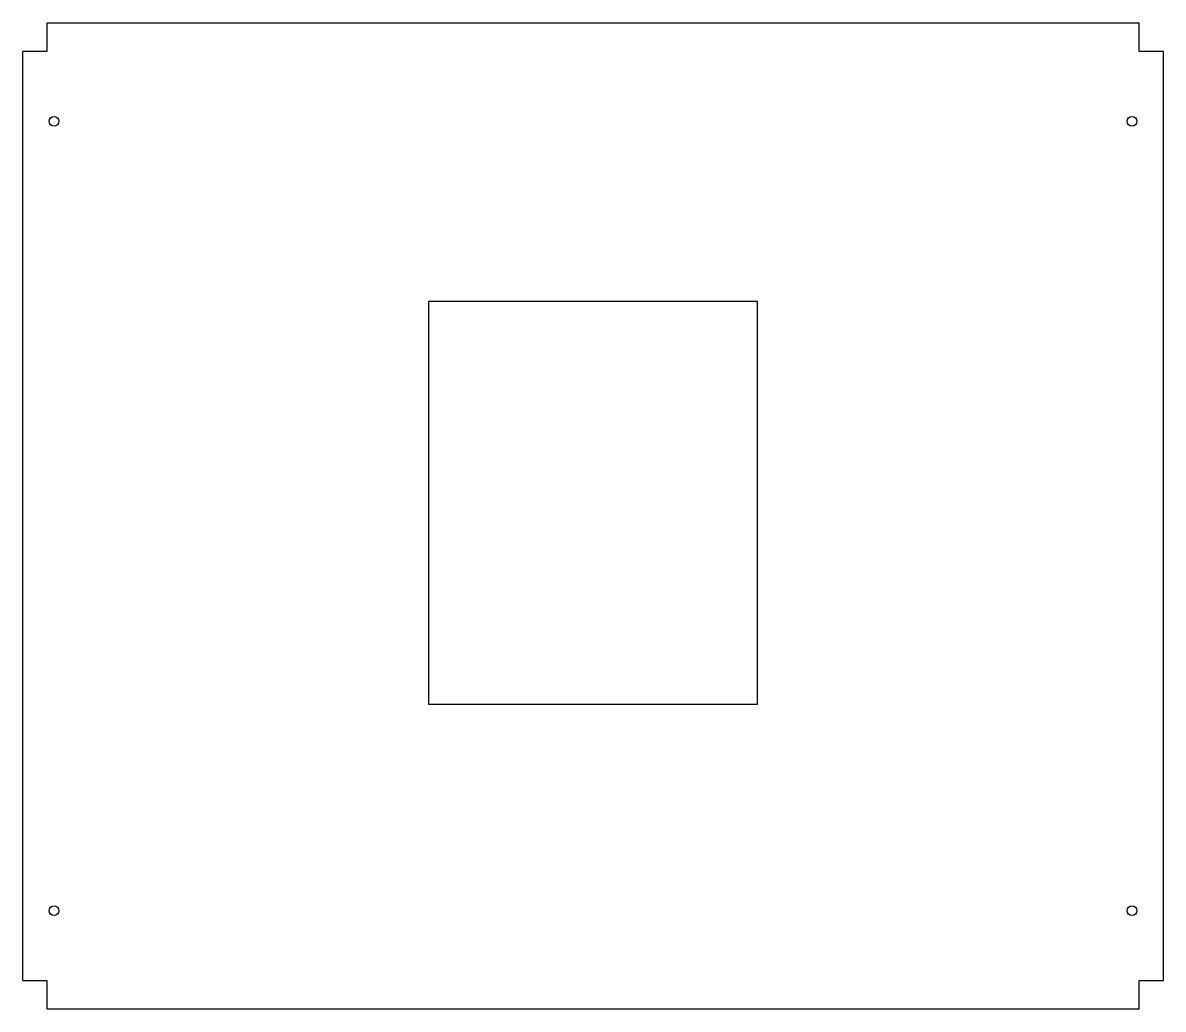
# Model space of a CAD drawing. Header units: inches. Extents: x -18.1 to 18.1, y -15.6 to 15.6.
import ezdxf

# ---------------------------------------------------------------- set-up
doc = ezdxf.new("R2010")
doc.units = ezdxf.units.IN
doc.header["$MEASUREMENT"] = 0

msp = doc.modelspace()

# ---------------------------------------------------------------- linework, layer by layer
at = {"color": 7, "linetype": 'Continuous', "lineweight": 25}
for p, q in [((-17.285, 14.726), (-17.285, 15.619)), ((-17.285, 15.619), (17.285, 15.619)), ((17.285, 15.619), (17.285, 14.726)), ((-18.054, -14.72), (-18.054, 14.72)), ((-18.054, 14.72), (-17.279, 14.72)), ((-17.279, 14.726), (-17.285, 14.726)), ((-17.279, 14.72), (-17.279, 14.726)), ((17.285, 14.726), (17.279, 14.726)), ((17.279, 14.726), (17.279, 14.72)), ((17.279, 14.72), (18.054, 14.72)), ((18.054, 14.72), (18.054, -14.72)), ((5.205, 6.79), (-5.205, 6.79)), ((-5.205, 6.79), (-5.205, -5.96)), ((5.205, -5.96), (5.205, 6.79)), ((-5.205, -5.96), (5.205, -5.96)), ((-17.279, -14.72), (-18.054, -14.72)), ((-17.285, -15.619), (-17.285, -14.726)), ((-17.285, -14.726), (-17.279, -14.726)), ((-17.279, -14.726), (-17.279, -14.72)), ((17.279, -14.72), (17.279, -14.726)), ((18.054, -14.72), (17.279, -14.72)), ((17.279, -14.726), (17.285, -14.726)), ((17.285, -14.726), (17.285, -15.619)), ((17.285, -15.619), (-17.285, -15.619))]:
    msp.add_line(p, q, dxfattribs=at)
for centre in [(-17.065, 12.5), (17.065, 12.5), (-17.065, -12.5), (17.065, -12.5)]:
    msp.add_circle(centre, 0.156, dxfattribs=at)

doc.saveas('drawing.dxf')
